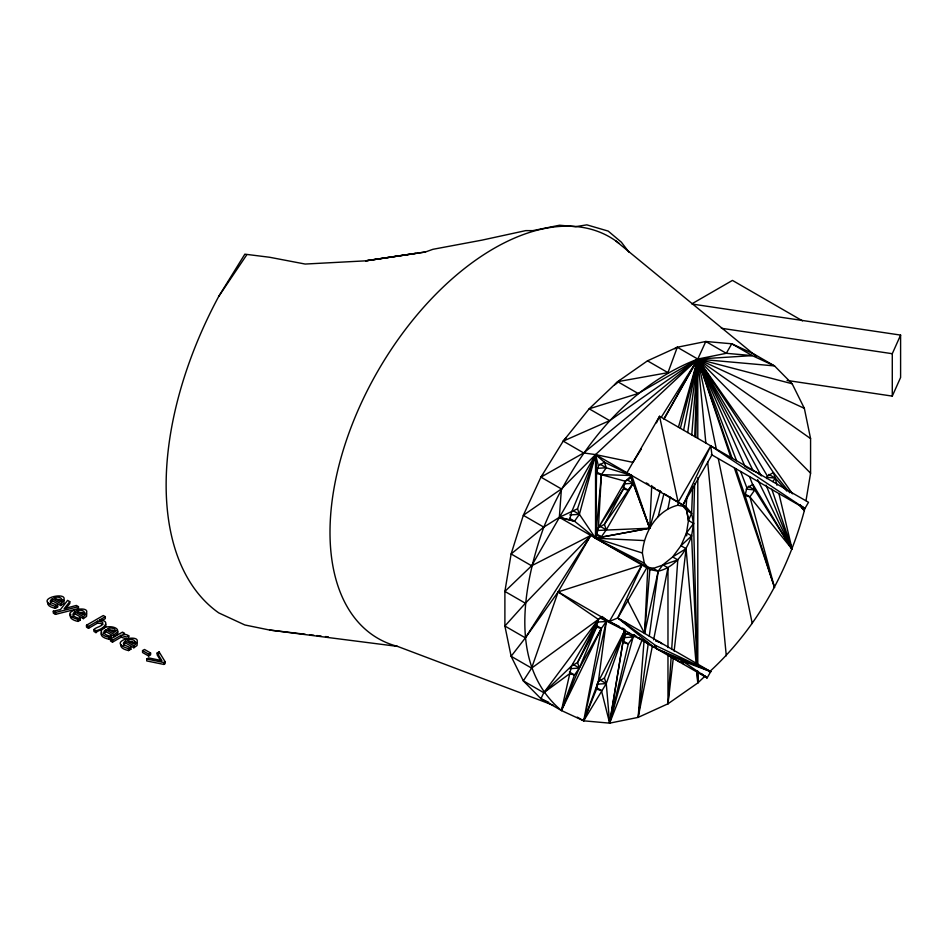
<?xml version="1.0" encoding="UTF-8"?>
<svg xmlns="http://www.w3.org/2000/svg" width="948" height="948" viewBox="0 0 948 948"><rect width="100%" height="100%" fill="white"/><g stroke="black" fill="none" stroke-linecap="round" stroke-linejoin="round"><path stroke-width="1.42" d="M627.138 599.527L644.616 633.454L647.804 567.212L595.557 538.227L596.529 473.384L595.557 454.602L697.787 359.067L705.81 341.481L731.773 343.792L754.051 354.102L774.528 365.916L792.149 383.75L804.342 408.339L810.576 438.592L810.576 473.206L806.013 500.58M694.6 483.705L693.581 523.438L697.313 665.235M695.785 437.206L697.787 359.067L677.299 347.241L647.496 360.833L617.681 381.665L589.17 408.813L563.219 441.116L540.941 477.128L523.32 515.309L511.126 553.964L504.893 591.422L504.893 626.035L511.126 656.289L523.32 680.877L540.941 698.7L561.417 710.526L583.695 720.824L609.659 723.146L638.158 717.387L667.973 703.795L697.787 682.963L705.182 675.924M696.981 663.837L691.625 535.881L693.581 523.438L691.625 513.259L692.68 487.023M694.694 436.578L697.787 359.067L726.298 353.308L752.25 355.619L774.528 365.916L697.787 359.067C623.891 387.614 573.279 456.012 543.797 527.135C523.213 584.821 507.915 665.567 561.417 710.526L601.399 628.394L606.27 621.497L605.511 619.234L602.11 616.484M651.738 485.483L649.676 528.202L595.557 538.227L574.524 521.222L569.404 518.272M566.134 437.917L563.219 441.116L583.695 452.943L595.557 454.602L604.409 462.221L606.27 467.767L601.399 474.664L598.389 527.787L595.557 538.227L644.32 563.195L649.866 569.582L658.173 571.194C675.272 567.437 686.127 551.487 691.625 535.881L686.506 532.93L688.461 520.488L691.625 513.259L686.079 506.872L683.52 505.391M667.973 655.009L667.973 703.795L671.172 656.798M671.67 649.463L677.773 559.877L672.653 556.926L662.853 564.83L658.173 571.194L644.616 633.454L649.866 569.582L677.773 559.877M652.331 646.263L638.158 717.387L644 641.452M696.116 663.778L686.079 548.679L672.653 556.926L680.96 545.716L686.506 532.93L693.581 523.438L688.461 520.488L686.079 506.872L686.885 496.693M691.779 434.895L697.787 359.067L752.25 355.619L731.773 343.792L726.298 353.308L705.81 341.481L677.299 347.241L674.763 348.71M644.32 563.195L642.365 553.004L595.557 538.227L601.399 474.664L596.28 471.701M599.871 617.8L624.851 630.396L609.659 723.146L601.399 690.488L596.28 687.525M667.973 703.795L673.435 656.964M674.123 651.11L686.079 548.679L680.96 545.716L691.625 535.881M577.296 717.126L583.695 720.824L596.529 689.208L598.389 681.529L606.27 621.497L596.659 622.125M638.158 717.387L648.219 643.893M649.285 636.144L658.173 571.194L653.054 568.243L647.52 567.165M642.365 553.004C643.905 532.468 656.774 510.427 677.773 505.248L678.365 500.923M687.727 432.561L697.787 359.067L792.149 383.75M624.851 630.396L604.409 678.045L606.27 683.591L609.659 723.146L624.851 630.396L598.389 681.529L583.695 720.824L606.27 683.591L624.851 630.396L625.277 634.959L623.417 642.649L628.287 643.917L633.157 637.02L635.207 636.381M709.4 671.895C756.16 629.176 788.013 571.549 804.342 510.652L804.816 507.773M667.973 508.661L670.283 497.072M683.615 430.179L697.787 359.067L804.342 408.339M653.61 639.841L667.973 567.793L662.853 564.83M47.601 602.099C46.831 606.21 52.318 607.573 55.387 608.343L57.603 607.064C58.338 603.521 45.314 603.603 52.341 598.792L60.708 603.615C76.907 588.921 28.487 598.437 55.387 606.424L57.603 605.144M120.74 644.332C119.981 648.432 125.456 649.807 128.537 650.565L130.741 649.285C131.476 645.742 118.453 645.825 125.492 641.014L133.846 645.837C150.057 631.155 101.637 640.67 128.537 648.645L130.741 647.365M548.797 702.338L540.941 698.7L543.797 692.704L571.514 666.006L577.533 662.534L598.389 619.435L531.615 668.115L511.126 656.289L525.382 637.862L590.746 535.442L525.382 603.248L504.893 591.422L531.615 565.79L590.746 535.442L558.159 591.896L598.389 619.435L596.529 627.126L561.417 710.526L571.514 666.006L598.389 619.435L602.134 617.278M606.27 621.497L583.695 720.824L601.399 628.394L596.28 625.443M641.95 640.279L609.659 723.146L628.287 643.917L623.168 640.966M626.96 472.732L659.547 416.291L808.514 502.298L804.899 508.566L710.751 445.856L711.936 454.898L682.975 505.071L595.557 454.602L579.394 514.326L574.524 521.222L569.653 519.954L571.514 512.264L595.557 454.602L632.944 462.363L641.334 448.985M598.389 465.705L596.529 473.384L625.277 481.229L631.297 477.745L631.759 475.505L604.409 462.221L598.389 465.705L595.557 454.602L561.417 488.955L523.32 515.309L543.797 527.135L559.344 517.324L577.533 508.792L595.557 454.602L595.557 538.227L644.32 540.573M596.659 530.477L649.676 528.202L631.759 475.505L625.277 481.229L623.417 488.907L604.409 524.315L598.389 527.787L595.557 538.227L649.676 528.202L660.318 490.981M740.649 471.476L746.894 487.876L745.033 495.555L774.528 587.487L749.904 496.835L744.784 493.872M766.766 478.61L767.382 476.05L697.787 359.067L638.158 393.491L589.17 408.813L609.659 420.639L697.787 359.067L810.576 438.592M50.185 603.177L52.341 600.712L52.341 598.792M123.323 645.41L125.492 642.934L125.492 641.014M658.173 516.565L663.896 493.849M680.368 428.306L697.787 359.067L810.576 473.206M609.659 723.146L633.157 637.02L632.399 634.757L634.556 635.338M678.436 427.192L697.787 359.067L792.504 493.813M614.766 384.841L617.681 381.665L667.973 372.659L677.299 347.241M561.417 710.526L574.524 674.964L579.394 668.067L601.399 628.394L596.529 627.126L577.533 662.534L579.394 668.067L569.772 668.695M787.101 380.456L892.281 396.11L892.281 353.711L900.6 335.094L693.142 304.201M892.281 396.11L900.6 377.482L900.6 335.094M641.95 565.008L609.363 621.461L617.8 617.966L641.95 565.008L558.159 591.896L525.382 637.862L504.893 626.035L525.382 603.248M656.478 422.855L659.547 416.291L678.164 502.298L710.751 445.856L682.975 505.071L663.991 493.6M664.145 418.945L697.787 359.067L773.402 472.578L789.779 492.735M663.92 418.815L697.787 359.067L761.291 475.943M595.557 454.602L531.615 565.79L511.126 553.964L543.797 527.135M625.277 481.229L598.389 527.787L623.417 488.907L628.287 490.187L633.157 483.279L631.297 477.745L649.676 528.202L633.157 483.279L626.758 479.593M624.91 483.824L633.157 483.279L606.27 529.849L601.399 536.746L596.529 535.478M569.404 672.002L574.524 674.964L569.653 673.684L543.797 692.704L523.32 680.877L531.615 668.115L558.159 591.896L707.125 677.903L710.751 671.634L655.625 645.529L653.338 646.844L617.8 617.966L646.761 567.793L559.344 517.324L561.417 488.955L540.941 477.128L542.766 474.865M553.549 705.348L397.544 646.394L269.611 630.041L244.845 624.969L218.751 612.894A289.673 167.251 -60 0 1 218.751 296.368L244.845 254.171L269.611 257.264L305.173 264.054L365.644 260.842L425.462 251.978L432.904 249.312L481.999 240.128L525.749 230.613L532.788 230.648L559.545 225.233L575.602 226.667L586.848 224.854L608.178 231.087L621.355 242.178L628.998 252.227M661.254 417.274L697.787 359.067L753.15 470.694M70.827 614.28C68.138 618.511 74.833 620.845 78.044 621.414L80.26 620.146L80.142 618.155C76.705 618.724 69.524 614.707 74.999 611.863L83.353 616.698C99.564 602.004 51.145 611.519 78.044 619.494L80.142 618.155M100.938 633.928C101.614 637.483 105.903 638.466 108.925 639.248L111.141 637.968L111.141 636.049L108.925 637.329L105.086 636.179L101.626 633.821L101.709 632.103M103.877 633.465L105.88 631.617L105.88 629.697L114.234 634.52C126.783 627.043 100.358 622.279 101.104 632.92M218.751 296.368L246.67 254.953M633.157 483.279L604.409 524.315L606.27 529.849L599.871 526.152M735.707 468.62L745.033 495.555L749.904 496.835L754.774 489.938L749.477 476.571M772.821 481.56L775.263 478.112L773.402 472.578L767.382 476.05M543.797 692.704L598.389 619.435M69.785 601.648L64.144 608.711L76.361 605.44L78.471 606.673L78.471 608.592L55.482 614.375L53.301 613.119L53.301 611.199L60.494 609.54L67.592 600.38L69.785 601.648L69.785 603.568L65.756 608.616M615.916 383.869L620.217 380.195M74.999 611.863L74.999 613.783L73.411 615.015L72.937 616.875M105.88 629.697C100.346 632.636 107.74 636.499 111.141 636.049M52.341 600.712L60.708 605.535L63.907 603.284L64.109 600.285M74.999 613.783L83.353 618.617L86.552 616.366L86.754 613.356M102.751 624.519A4.894 2.832 0 0 0 100.156 623.417L97.537 623.12L88.531 628.323L86.493 627.149L86.493 625.23L103.296 615.525L105.323 616.698L105.323 618.617L100.464 621.426M86.493 625.23L88.531 626.403L97.537 621.201L100.156 621.497A4.894 2.832 0 0 1 102.751 622.587C104.031 626.296 95.475 627.114 93.947 629.531L93.947 631.451L95.973 632.624C98.154 629.78 106.934 629.223 105.88 624.365M105.323 616.698L99.244 620.205C111.58 620.158 104.079 629.188 95.973 630.704L93.947 629.531M105.88 631.617L114.234 636.44L117.433 634.2L118.026 631.889M126.629 638.916L121.06 637.21L112.504 642.163L110.466 640.99L110.466 639.07L122.529 632.103L124.555 633.276L122.766 634.307C124.935 634.094 130.421 635.101 128.549 637.518M691.756 303.905L732.449 280.407L802.518 320.862M110.466 639.07L112.504 640.232L121.06 635.29L126.736 637.056L128.857 635.835M125.492 642.934L133.846 647.768L137.045 645.517L137.247 642.507M142.544 650.589L144.499 649.463L150.59 652.982L150.59 654.902L148.635 656.028L142.544 652.508L142.544 650.589L148.635 654.108L150.59 652.982M146.727 659.014L148.646 657.9L161.907 660.638L157.178 652.982L159.098 651.869L165.153 661.763L165.153 663.683L163.862 664.43L146.727 660.934L146.727 659.014L163.862 662.51L165.153 661.763M746.894 487.876L752.913 484.404L792.149 549.319L778.972 493.778M625.277 634.959L629.01 632.802M598.389 681.529L604.409 678.045M617.586 617.847L710.751 671.634L682.501 661.052L680.226 662.368L667.996 654.653M540.941 477.128L583.695 452.943L697.787 359.067L745.164 466.772M563.219 441.116L609.659 420.639M53.301 611.199L55.482 612.455L78.471 606.673M415.473 253.365L365.644 260.842L425.462 251.978M55.541 599.207L59.843 599.444L62.011 601.696M78.198 612.29L82.488 612.527L84.656 614.778M109.079 630.124L112.563 630.1L115.324 631.688M128.691 641.44L132.175 641.417L135.149 643.467M596.659 468.383L606.27 467.767L631.759 475.505L601.399 474.664M569.772 514.954L579.394 514.326L595.557 538.227M624.91 637.566L633.157 637.02L626.758 633.323M596.659 684.219L606.27 683.591L599.871 679.894M766.588 477.271L775.263 478.112L786.887 491.135M746.112 489.097L754.774 489.938L792.149 549.319L771.814 489.204M79.075 619.968L80.26 620.146M109.956 637.791L111.141 637.968M129.568 649.107L130.741 649.285M309.522 634.745L313.859 635.243M316.762 635.575L321.111 636.061M325.46 636.558L328.352 636.89M269.611 630.041L305.173 634.259M721.369 328.269L892.281 353.711M677.773 505.248L686.079 506.872M569.653 519.954L559.344 517.324L574.524 521.222M596.529 689.208L601.399 690.488M655.921 641.085L659.547 642.069L661.87 643.81M655.992 640.73L659.547 642.069M601.447 617.669L619.648 626.652M617.8 617.966L655.625 645.529L656.715 648.799L710.751 671.634M656.715 648.799L682.501 661.052L707.125 677.903L701.33 673.53M746.301 467.328L757.31 472.732L760.794 475.351M622.22 628.003L624.791 629.342M632.399 634.757L647.816 642.851M647.496 360.833L667.973 372.659M617.681 381.665L638.158 393.491M768.864 474.415L775.263 478.112L776.945 485.234M711.332 454.554L804.899 508.566L801.415 505.948M748.375 486.241L754.774 489.938M691.625 513.259L686.506 510.297L682.809 506.042M599.871 464.07L606.27 467.767M623.168 487.225L628.287 490.187M572.995 510.628L579.394 514.326L577.533 508.792M596.28 533.795L601.399 536.746M572.995 664.37L579.394 668.067M57.603 607.064L57.484 605.073M646.275 482.899L648.811 484.428M652.603 486.715L655.127 488.256M657.663 489.784L661.455 492.071M633.62 634.579L636.084 636.12M638.549 637.649L653.338 646.844M663.102 651.56L665.543 653.101M615.643 240.792L756.113 356.199M116.948 630.515L117.635 631.19M799.496 505.237L804.342 510.652L800.112 504.644M799.792 505.059L804.342 510.652M749.904 496.835L792.149 549.319L766.079 485.103M625.242 622.267L626.735 624.542M161.231 661.467L157.178 654.902L157.178 652.982M757.57 479.605L792.149 549.319M736.549 460.752L697.787 359.067L697.787 438.367M732.093 458.168L697.787 359.067L705.845 443.024M730.837 457.446L697.787 359.067L716.321 449.068M734.321 467.826L774.528 587.487M682.501 661.052L683.603 664.323M718.276 458.559L752.25 623.511M686.459 508.839L688.461 520.488M707.694 462.15L726.298 655.803M696.756 671.16L697.787 682.963L697.787 671.148M686.506 532.93L686.684 535.845M697.29 671.196L697.787 682.963L697.479 671.148M697.787 477.733L697.787 665.247M667.973 567.793L667.973 647.614M163.862 662.51L163.862 664.43M159.098 651.869L159.098 653.788M148.635 654.108L148.635 656.028M133.846 645.837L133.846 647.768M130.623 647.294L130.623 649.226M128.537 648.645L128.537 650.565M121.06 635.29L121.06 637.21M114.234 634.52L114.234 636.44M112.504 640.232L112.504 642.163M111.023 635.978L111.023 637.897M108.925 637.329L108.925 639.248M97.537 621.201L97.537 623.12M95.973 630.704L95.973 632.624M88.531 626.403L88.531 628.323M83.353 616.698L83.353 618.617M78.044 619.494L78.044 621.414M60.708 603.615L60.708 605.535M55.482 612.455L55.482 614.375M55.387 606.424L55.387 608.343M397.544 646.394A231.739 133.798 -60 0 1 373.82 378.216A231.739 133.798 -60 0 1 619.008 243.304M62.011 599.776L60.281 601.577L53.906 597.892C56.323 596.659 61.217 596.576 62.011 599.776M84.656 612.858L82.938 614.648L76.551 610.974C78.98 609.742 83.874 609.659 84.656 612.858M115.538 630.693L113.819 632.482L107.432 628.797C109.861 627.576 114.755 627.481 115.538 630.693M135.149 642.009L133.419 643.799L127.044 640.113C129.461 638.893 134.367 638.81 135.149 642.009"/></g></svg>
